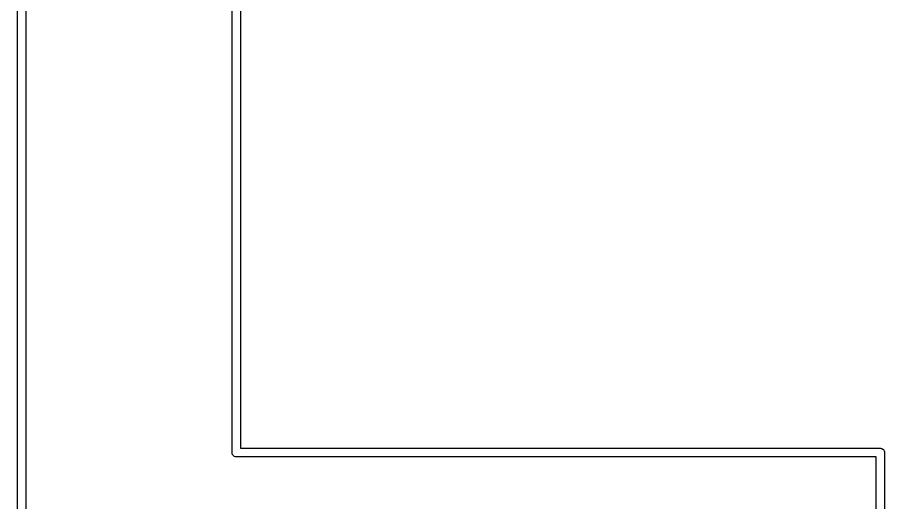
# Model space of a CAD drawing. Extents: x 0 to 214, y -130 to 23.
# Drawn here: x -0.17 to 20.03, y -36.11 to -24.79 of the extents above; entities that cross this region are included whole.
import ezdxf

# ---------------------------------------------------------------- set-up
doc = ezdxf.new("R2010")
doc.units = 0
doc.layers.add('BLACK', color=7, linetype='CONTINUOUS')

msp = doc.modelspace()

# ---------------------------------------------------------------- linework, layer by layer
at = {"layer": 'BLACK', "linetype": 'CONTINUOUS'}
for p, q in [((-0.175, -69.9341), (-0.175, 0.05608)), ((0.025, -0.039), (0.025, -69.839)), ((4.825, -34.9341), (4.825, -14.9439)), ((5.025, -15.039), (5.025, -34.839)), ((4.82452, -34.939), (4.825, -34.9341)), ((4.82645, -34.9586), (4.82452, -34.939)), ((5.025, -34.839), (19.9201, -34.839)), ((19.9201, -34.839), (19.925, -34.8385)), ((19.925, -34.8385), (19.9299, -34.839)), ((19.9299, -34.839), (19.9446, -34.8405)), ((19.9446, -34.8405), (19.9635, -34.8462)), ((19.9635, -34.8462), (19.9808, -34.8555)), ((19.9808, -34.8555), (19.9961, -34.868)), ((19.9961, -34.868), (20.0085, -34.8832)), ((20.0085, -34.8832), (20.0178, -34.9005)), ((20.0178, -34.9005), (20.0236, -34.9194)), ((20.0236, -34.9194), (20.0255, -34.939)), ((20.0255, -34.939), (20.025, -34.9439)), ((20.025, -34.9439), (20.025, -64.839)), ((4.83217, -34.9775), (4.82645, -34.9586)), ((4.84145, -34.9948), (4.83217, -34.9775)), ((4.85395, -35.0101), (4.84145, -34.9948)), ((4.86917, -35.0226), (4.85395, -35.0101)), ((4.88655, -35.0318), (4.86917, -35.0226)), ((4.9054, -35.0376), (4.88655, -35.0318)), ((4.925, -35.0395), (4.9054, -35.0376)), ((4.9299, -35.039), (4.925, -35.0395)), ((19.825, -35.039), (4.9299, -35.039)), ((19.825, -64.9341), (19.825, -35.039))]:
    msp.add_line(p, q, dxfattribs=at)

doc.saveas('drawing.dxf')
